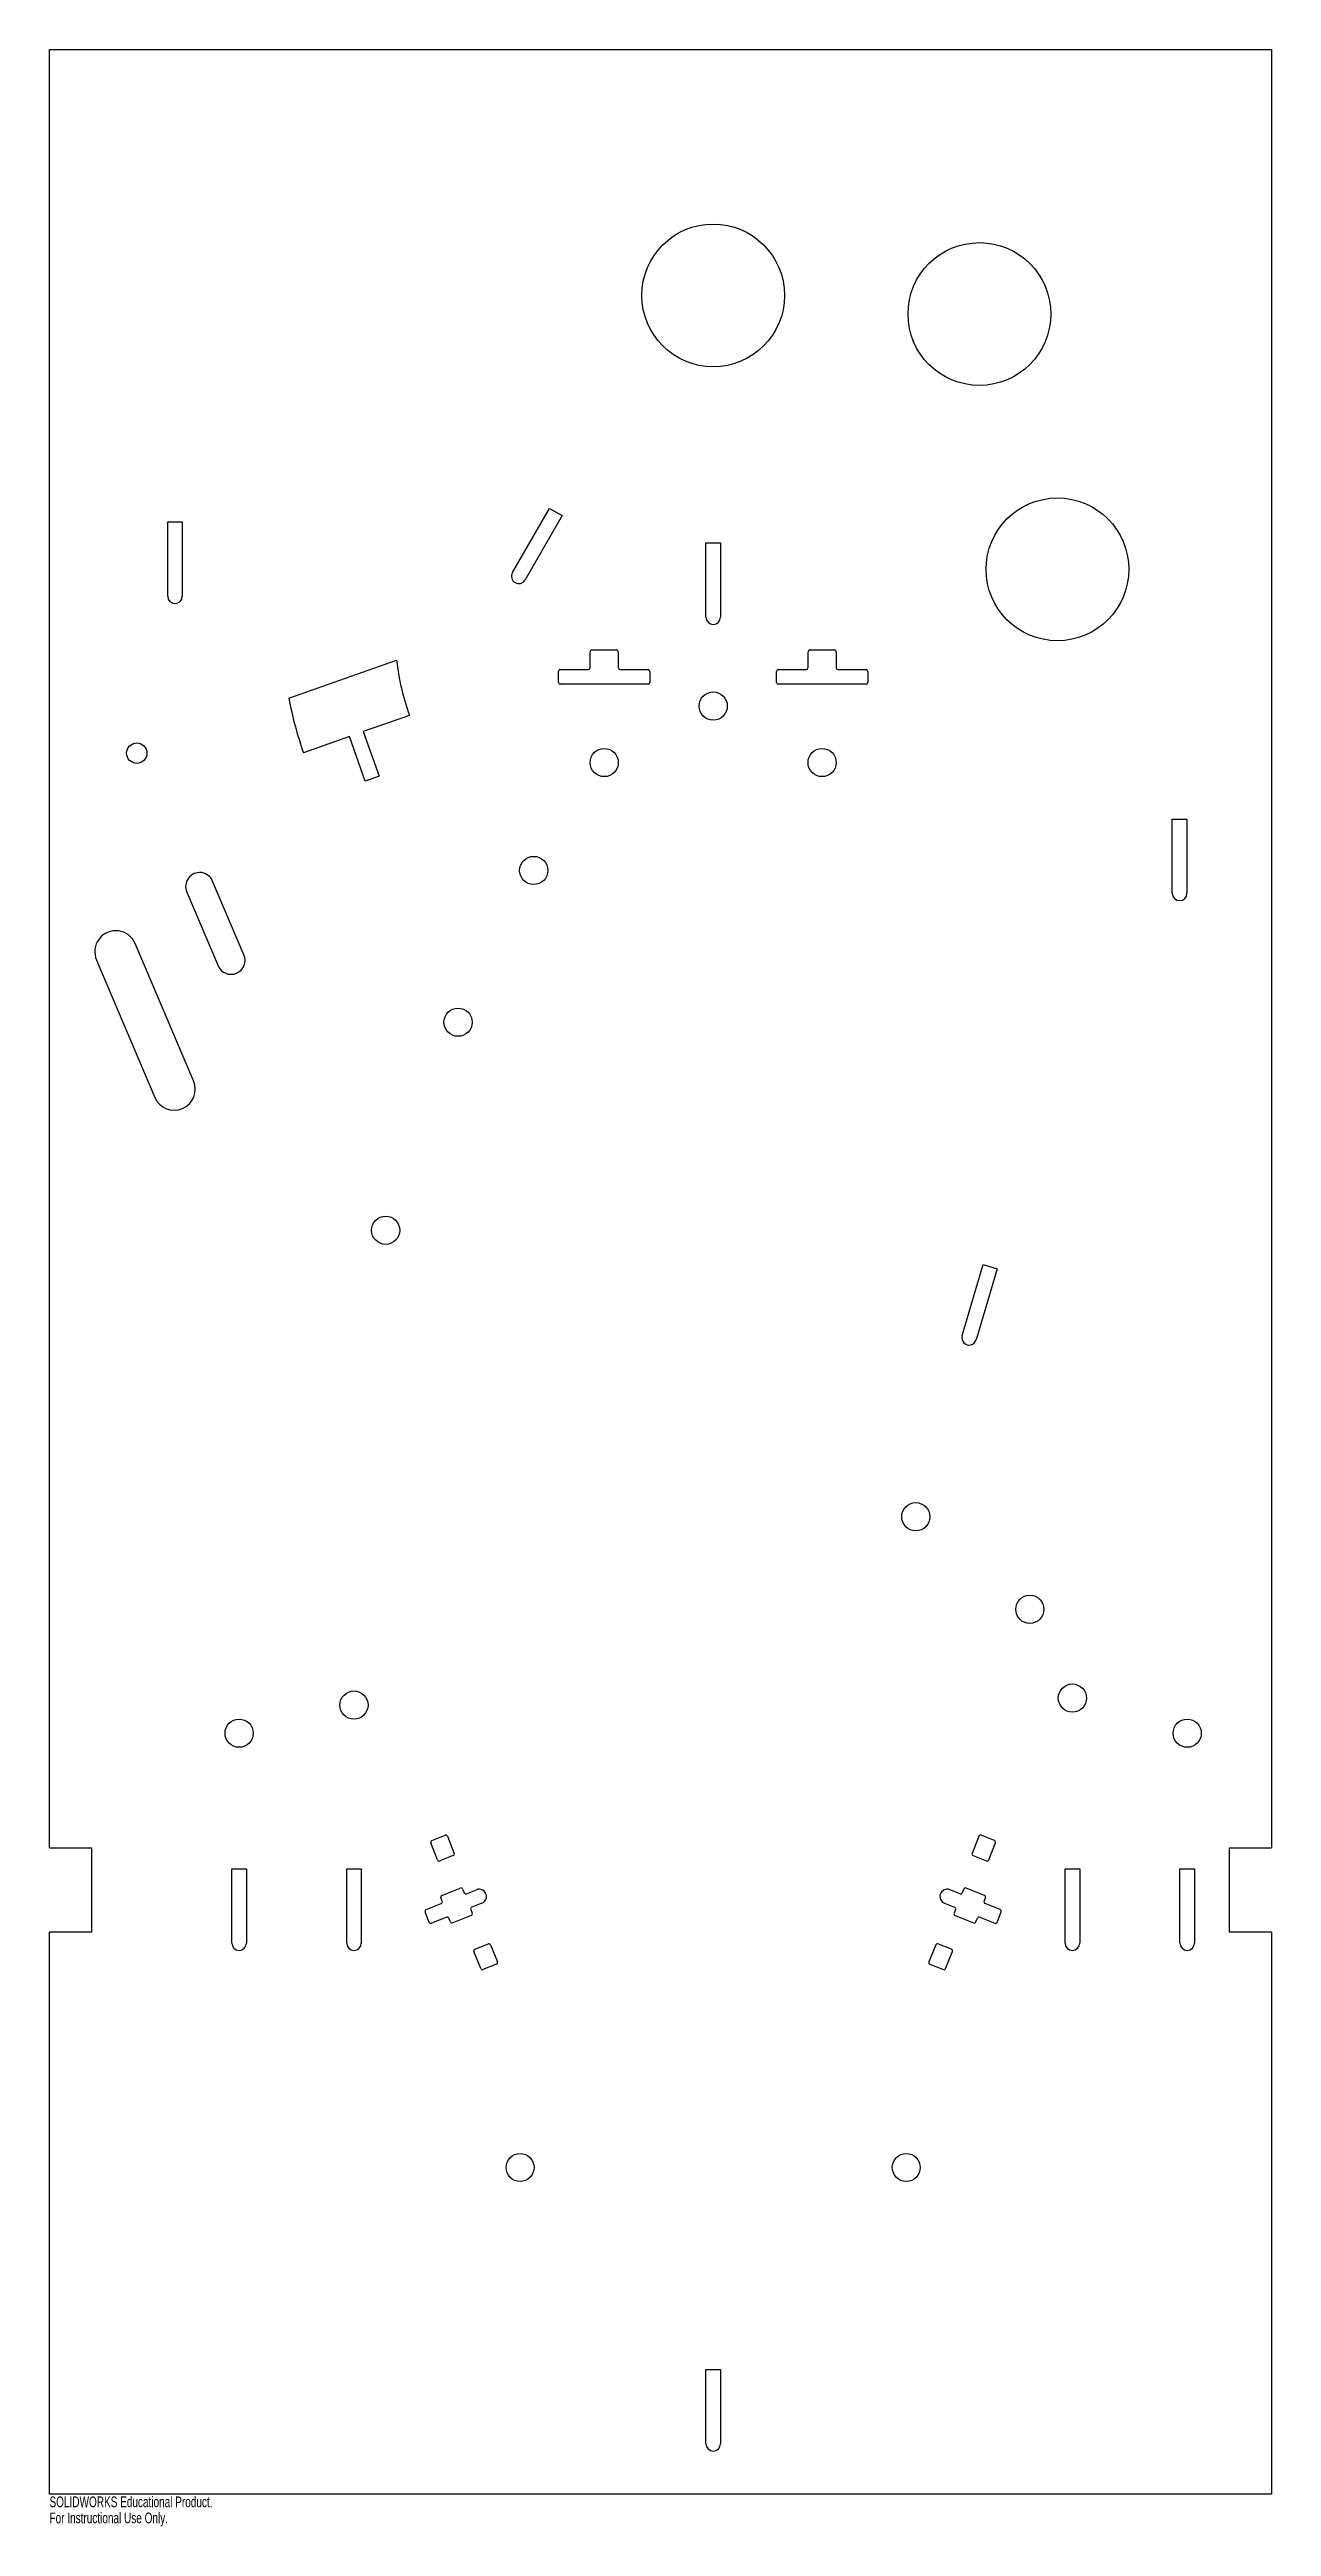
# Model space of a CAD drawing. Header units: inches. Extents: x -10.9 to 10.9, y -22.3 to 21.8.
import ezdxf

# ---------------------------------------------------------------- set-up
doc = ezdxf.new("R2010")
doc.units = ezdxf.units.IN
doc.header["$MEASUREMENT"] = 0
doc.styles.add('SLDTEXTSTYLE0', font='TXT', dxfattribs={"width": 0.7})

msp = doc.modelspace()

# ---------------------------------------------------------------- linework, layer by layer
at = {"color": 7, "linetype": 'Continuous', "lineweight": 25}
for p, q in [((-10.875, 21.75), (10.875, 21.75)), ((-10.875, -10.25), (-10.875, 21.75)), ((10.875, 21.75), (10.875, -10.25)), ((-8.772, 12.022), (-8.772, 13.344)), ((-8.772, 13.344), (-8.512, 13.344)), ((-8.512, 13.344), (-8.512, 12.022)), ((-2.636, 12.442), (-1.975, 13.586)), ((-1.75, 13.456), (-2.411, 12.312)), ((-1.975, 13.586), (-1.75, 13.456)), ((0.808, 11.651), (0.808, 12.972)), ((0.808, 12.972), (1.068, 12.972)), ((1.068, 12.972), (1.068, 11.651)), ((-1.254, 10.748), (-1.254, 11.035)), ((-1.222, 11.067), (-0.782, 11.067)), ((-0.751, 11.035), (-0.751, 10.748)), ((2.626, 10.748), (2.626, 11.035)), ((2.657, 11.067), (3.097, 11.067)), ((3.129, 11.035), (3.129, 10.748)), ((-6.616, 10.207), (-4.697, 10.884)), ((-1.815, 10.488), (-1.815, 10.685)), ((-1.783, 10.716), (-1.285, 10.716)), ((-0.719, 10.716), (-0.221, 10.716)), ((-0.19, 10.685), (-0.19, 10.488)), ((2.065, 10.488), (2.065, 10.685)), ((2.096, 10.716), (2.594, 10.716)), ((3.16, 10.716), (3.658, 10.716)), ((3.69, 10.685), (3.69, 10.488)), ((-0.221, 10.456), (-1.783, 10.456)), ((3.658, 10.456), (2.096, 10.456)), ((-4.47, 9.903), (-5.29, 9.614)), ((-5.535, 9.527), (-6.356, 9.238)), ((-5.255, 8.732), (-5.535, 9.527)), ((-5.29, 9.614), (-5.009, 8.818)), ((-5.009, 8.818), (-5.255, 8.732)), ((9.11, 6.736), (9.11, 8.057)), ((9.11, 8.057), (9.37, 8.057)), ((9.37, 8.057), (9.37, 6.736)), ((-8.433, 6.758), (-7.875, 5.447)), ((-7.415, 5.643), (-7.973, 6.954)), ((-8.31, 3.399), (-9.349, 5.842)), ((-10.039, 5.549), (-9, 3.105)), ((5.368, -1.134), (5.746, 0.132)), ((5.995, 0.057), (5.617, -1.209)), ((5.746, 0.132), (5.995, 0.057)), ((-4.071, -10.12), (-3.831, -10.025)), ((-3.791, -10.043), (-3.67, -10.346)), ((5.666, -10.043), (5.545, -10.346)), ((5.946, -10.12), (5.706, -10.025)), ((-10.875, -10.25), (-10.125, -10.25)), ((-10.125, -10.25), (-10.125, -11.75)), ((-3.968, -10.464), (-4.088, -10.161)), ((-3.688, -10.387), (-3.927, -10.482)), ((5.563, -10.387), (5.802, -10.482)), ((5.843, -10.464), (5.963, -10.161)), ((10.125, -11.75), (10.125, -10.25)), ((10.125, -10.25), (10.875, -10.25)), ((-7.63, -11.943), (-7.63, -10.622)), ((-7.63, -10.622), (-7.37, -10.622)), ((-7.37, -10.622), (-7.37, -11.943)), ((-5.586, -11.943), (-5.586, -10.622)), ((-5.586, -10.622), (-5.326, -10.622)), ((-5.326, -10.622), (-5.326, -11.943)), ((-3.893, -11.095), (-3.563, -10.964)), ((-3.522, -10.982), (-3.496, -11.047)), ((-3.456, -11.064), (-3.275, -10.993)), ((5.331, -11.064), (5.15, -10.993)), ((5.397, -10.982), (5.371, -11.047)), ((5.768, -11.095), (5.438, -10.964)), ((7.201, -11.943), (7.201, -10.622)), ((7.201, -10.622), (7.461, -10.622)), ((7.461, -10.622), (7.461, -11.943)), ((9.245, -11.943), (9.245, -10.622)), ((9.245, -10.622), (9.505, -10.622)), ((9.505, -10.622), (9.505, -11.943)), ((-4.116, -11.574), (-4.19, -11.388)), ((-4.172, -11.348), (-3.902, -11.24)), ((-3.885, -11.2), (-3.91, -11.136)), ((-3.369, -11.452), (-3.699, -11.583)), ((-3.377, -11.347), (-3.351, -11.412)), ((-3.179, -11.234), (-3.36, -11.306)), ((5.054, -11.234), (5.235, -11.306)), ((5.252, -11.347), (5.226, -11.412)), ((5.244, -11.452), (5.574, -11.583)), ((5.76, -11.2), (5.785, -11.136)), ((6.047, -11.348), (5.777, -11.24)), ((5.991, -11.574), (6.065, -11.388)), ((-10.125, -11.75), (-10.875, -11.75)), ((-10.875, -21.75), (-10.875, -11.75)), ((-3.806, -11.484), (-4.075, -11.591)), ((-3.74, -11.566), (-3.765, -11.502)), ((5.615, -11.566), (5.64, -11.502)), ((5.681, -11.484), (5.95, -11.591)), ((10.875, -11.75), (10.125, -11.75)), ((10.875, -11.75), (10.875, -21.75)), ((-3.2, -12.397), (-3.321, -12.094)), ((-3.303, -12.054), (-3.064, -11.959)), ((-2.92, -12.32), (-3.16, -12.415)), ((-3.023, -11.976), (-2.903, -12.279)), ((4.898, -11.976), (4.778, -12.279)), ((4.795, -12.32), (5.035, -12.415)), ((5.178, -12.054), (4.939, -11.959)), ((5.075, -12.397), (5.196, -12.094)), ((0.808, -20.852), (0.808, -19.531)), ((0.808, -19.531), (1.068, -19.531)), ((1.068, -19.531), (1.068, -20.852)), ((10.875, -21.75), (-10.875, -21.75))]:
    msp.add_line(p, q, dxfattribs=at)
for centre, radius in [((0.938, 17.375), 1.27), ((5.676, 17.044), 1.27), ((7.065, 12.501), 1.27), ((0.938, 10.068), 0.251), ((-9.323, 9.23), 0.181), ((-1.002, 9.063), 0.251), ((2.877, 9.063), 0.251), ((-2.256, 7.143), 0.251), ((-3.603, 4.443), 0.251), ((-4.892, 0.741), 0.251), ((4.544, -4.356), 0.251), ((6.574, -6.004), 0.251), ((-5.456, -7.708), 0.251), ((7.331, -7.583), 0.251), ((-7.5, -8.208), 0.251), ((9.375, -8.208), 0.251), ((-2.499, -15.936), 0.249), ((4.374, -15.936), 0.249)]:
    msp.add_circle(centre, radius, dxfattribs=at)
for centre, radius, start, end in [((-2.523, 12.377), 0.13, 150, 330), ((-8.642, 12.022), 0.13, 180, 0), ((0.938, 11.651), 0.13, 180, 0), ((-1.222, 11.035), 0.0312, 90, 180), ((-0.782, 11.035), 0.0312, 0, 90), ((2.657, 11.035), 0.0312, 90, 180), ((3.097, 11.035), 0.0312, 0, 90), ((-0.19, 11.414), 4.539, 186.7105, 199.4381), ((-1.783, 10.685), 0.0312, 90, 180), ((-1.285, 10.748), 0.0312, 270, 0), ((-0.719, 10.748), 0.0312, 180, 270), ((-0.221, 10.685), 0.0312, 0, 90), ((2.096, 10.685), 0.0312, 90, 180), ((2.594, 10.748), 0.0312, 270, 0), ((3.16, 10.748), 0.0312, 180, 270), ((3.658, 10.685), 0.0312, 0, 90), ((-0.189, 11.414), 6.539, 190.6406, 199.4374), ((-1.783, 10.488), 0.0312, 180, 270), ((-0.221, 10.488), 0.0312, 270, 0), ((2.096, 10.488), 0.0312, 180, 270), ((3.658, 10.488), 0.0312, 270, 0), ((-8.203, 6.856), 0.25, 23.0319, 203.0319), ((9.24, 6.736), 0.13, 180, 0), ((-9.694, 5.696), 0.375, 23.0319, 203.0319), ((-7.645, 5.545), 0.25, 203.0319, 23.0319), ((-8.655, 3.252), 0.375, 203.0319, 23.0319), ((5.493, -1.172), 0.13, 163.4055, 343.4055), ((-4.059, -10.149), 0.0313, 111.6555, 201.6555), ((-3.82, -10.054), 0.0312, 21.6555, 111.6555), ((5.695, -10.054), 0.0312, 68.3445, 158.3445), ((5.934, -10.149), 0.0313, 338.3445, 68.3445), ((-3.939, -10.453), 0.0313, 201.6555, 291.6555), ((-3.699, -10.358), 0.0313, 291.6555, 21.6555), ((5.574, -10.358), 0.0312, 158.3445, 248.3445), ((5.814, -10.453), 0.0313, 248.3445, 338.3445), ((-3.551, -10.993), 0.0313, 21.6555, 111.6555), ((-3.227, -11.114), 0.13, 291.6555, 111.6555), ((5.102, -11.114), 0.13, 68.3445, 248.3445), ((5.426, -10.993), 0.0313, 68.3445, 158.3445), ((-4.16, -11.377), 0.0312, 111.6555, 201.6555), ((-3.881, -11.124), 0.0313, 111.6555, 201.6555), ((-3.914, -11.211), 0.0312, 291.6555, 21.6555), ((-3.467, -11.035), 0.0313, 201.6555, 291.6555), ((-3.348, -11.335), 0.0312, 111.6555, 201.6555), ((-3.38, -11.423), 0.0313, 291.6555, 21.6555), ((5.255, -11.423), 0.0313, 158.3445, 248.3445), ((5.223, -11.335), 0.0313, 338.3445, 68.3445), ((5.342, -11.035), 0.0312, 248.3445, 338.3445), ((5.789, -11.211), 0.0313, 158.3445, 248.3445), ((5.756, -11.124), 0.0313, 338.3445, 68.3445), ((6.035, -11.377), 0.0312, 338.3445, 68.3445), ((-4.087, -11.562), 0.0312, 201.6555, 291.6555), ((-3.794, -11.513), 0.0313, 21.6555, 111.6555), ((-3.711, -11.554), 0.0312, 201.6555, 291.6555), ((5.586, -11.554), 0.0312, 248.3445, 338.3445), ((5.669, -11.513), 0.0313, 68.3445, 158.3445), ((5.962, -11.562), 0.0312, 248.3445, 338.3445), ((-7.5, -11.943), 0.13, 180, 0), ((-5.456, -11.943), 0.13, 180, 0), ((-3.292, -12.083), 0.0313, 111.6555, 201.6555), ((-3.052, -11.988), 0.0312, 21.6555, 111.6555), ((-2.932, -12.291), 0.0313, 291.6555, 21.6555), ((4.807, -12.291), 0.0313, 158.3445, 248.3445), ((4.927, -11.988), 0.0313, 68.3445, 158.3445), ((5.167, -12.083), 0.0313, 338.3445, 68.3445), ((7.331, -11.943), 0.13, 180, 0), ((9.375, -11.943), 0.13, 180, 0), ((-3.171, -12.386), 0.0312, 201.6555, 291.6555), ((5.046, -12.386), 0.0313, 248.3445, 338.3445), ((0.938, -20.852), 0.13, 180, 0)]:
    msp.add_arc(centre, radius, start, end, dxfattribs=at)

# ---------------------------------------------------------------- texts
at = {"color": 7, "linetype": 'Continuous', "char_height": 0.1903, "attachment_point": 1, "style": 'SLDTEXTSTYLE0'}
for s, insert in [('SOLIDWORKS Educational Product.', (-10.875, -21.79)), ('For Instructional Use Only.', (-10.875, -22.076))]:
    msp.add_mtext(s, dxfattribs=dict(at, insert=insert))

doc.saveas('drawing.dxf')
